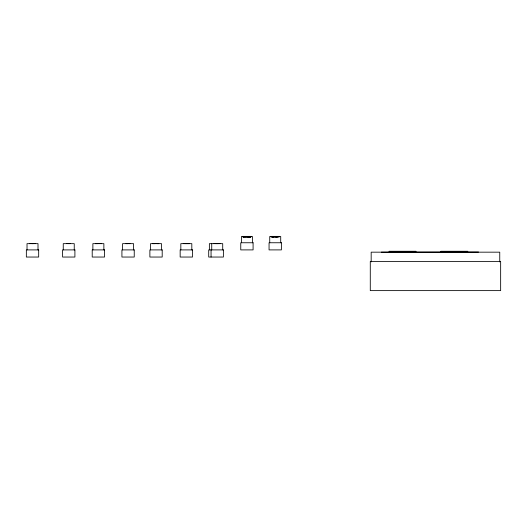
<?xml version="1.0" encoding="UTF-8"?>
<svg xmlns="http://www.w3.org/2000/svg" width="527" height="527" viewBox="0 0 527 527"><rect width="100%" height="100%" fill="white"/><g stroke="black" fill="none" stroke-linecap="round" stroke-linejoin="round"><path stroke-width="0.79" d="M242.756 236.379L250.924 236.379L250.859 237.005M242.756 236.63L246.847 236.63M247.209 236.63L248.869 236.63M249.297 236.63L250.924 236.63M271.062 236.63L273.118 236.63M273.223 236.63L275.12 236.63M275.516 236.63L277.143 236.63M277.538 236.63L279.172 236.63M31.33 243.527L29.571 243.652M33.715 243.527L35.658 243.527M66.731 243.527L68.411 243.652M70.578 243.527L68.932 243.652M99.432 243.527L97.535 243.652M99.801 243.527L101.421 243.652M128.147 243.527L129.985 243.652M154.885 243.527L156.829 243.527M183.205 243.527L184.951 243.652M213.982 243.527L215.938 243.652M220.016 243.527L218.362 243.652M478.549 252.044L381.311 252.169M499.754 261.912L499.754 252.169L371.173 252.169L371.173 261.912M467.719 252.169L467.719 251.274L440.928 251.274L440.928 252.169M415.928 252.169L415.928 251.274L389.143 251.274L389.143 252.169M280.713 242.756L280.713 236.504L269.732 236.504L269.732 242.756M279.172 237.005L279.172 236.379L271.062 236.379L271.062 237.005M278.269 236.379L278.269 237.005M278.131 236.379L278.131 237.005M277.92 236.379L277.92 237.005M277.538 236.379L277.538 237.005M277.228 236.379L277.228 237.005M277.097 236.379L277.143 237.005M277.018 236.379L276.971 237.005M276.642 236.379L276.642 237.005M276.635 236.379L276.635 237.005M276.234 236.379L276.234 237.005M276.194 237.005L276.115 236.379L276.069 237.005M275.575 236.379L275.575 237.005M275.516 236.379L275.516 237.005M275.239 236.379L275.239 237.005M275.12 236.379L275.12 237.005M274.672 236.379L274.672 237.005M274.56 236.379L274.56 237.005M274.211 236.379L274.211 237.005M273.836 236.379L273.836 237.005M273.651 236.379L273.651 237.005M273.276 236.379L273.276 237.005M273.223 236.379L273.223 237.005M273.118 236.379L273.118 237.005M272.933 236.379L272.933 237.005M272.597 236.379L272.597 237.005M272.4 236.379L272.4 237.005M272.321 236.379L272.321 237.005M272.084 236.379L272.084 237.005M271.833 236.379L271.833 237.005M271.583 236.379L271.583 237.005M252.413 242.756L252.413 236.504L241.432 236.504L241.432 242.756M250.773 236.379L250.773 237.005M250.404 236.379L250.47 237.005M250.332 236.379L250.332 237.005M250.167 236.379L250.075 237.005L250.009 236.379M249.93 236.379L249.93 237.005M249.541 236.379L249.541 237.005M249.409 236.379L249.409 237.005M249.08 236.379L249.08 237.005M248.869 237.005L248.869 236.379L248.79 237.005M248.665 236.379L248.665 237.005M248.619 236.379L248.619 237.005M248.448 236.379L248.448 237.005M247.986 236.379L247.986 237.005M247.268 236.379L247.268 237.005M247.209 236.379L247.209 237.005M246.985 236.379L246.985 237.005M246.847 236.379L246.847 237.005M246.359 236.379L246.359 237.005M246.287 236.379L246.287 237.005M245.964 236.379L245.964 237.005M245.562 236.379L245.529 237.005M245.404 236.379L245.404 237.005M245.226 236.379L245.226 237.005M244.917 236.379L245.002 237.005M244.844 236.379L244.844 237.005M244.68 236.379L244.68 237.005M244.291 236.379L244.324 237.005M244.067 236.379L244.126 237.005M243.81 236.379L243.81 237.005M243.777 236.379L243.777 237.005M243.52 236.379L243.52 237.005M243.441 236.379L243.441 237.005M243.316 236.379L243.276 237.005M242.789 236.379L242.789 237.005M222.71 249.903L222.71 243.652L209.377 243.652L209.377 249.903M217.842 243.652L216.162 243.652M211.729 243.652L211.729 249.903M211.057 249.903L211.057 257.044M191.815 249.903L191.815 243.652L180.833 243.652L180.833 249.903M189.331 243.652L187.283 243.652M187.177 243.652L185.234 243.652M161.532 249.903L161.532 243.652L150.551 243.652L150.551 249.903M158.858 243.652L157.053 243.652M154.78 243.652L152.725 243.652M133.568 249.903L133.568 243.652L122.587 243.652L122.587 249.903M127.949 243.652L126.006 243.652M103.865 249.903L103.865 243.652L92.877 243.652L92.877 249.903M97.343 243.652L95.4 243.652M74.241 249.903L74.241 243.652L63.253 243.652L63.253 249.903M38.003 249.903L38.003 243.652L27.022 243.652L27.022 249.903M33.379 243.652L31.798 243.652M253.085 242.756L240.76 242.756L240.76 249.903L253.085 249.903L253.085 242.756M281.385 242.756L269.06 242.756L269.06 249.903L281.385 249.903L281.385 242.756M38.675 249.903L26.35 249.903L26.35 257.044L38.675 257.044L38.675 249.903M74.906 249.903L62.588 249.903L62.588 257.044L74.906 257.044L74.906 249.903M104.53 249.903L92.212 249.903L92.212 257.044L104.53 257.044L104.53 249.903M134.24 249.903L121.921 249.903L121.921 257.044L134.24 257.044L134.24 249.903M162.197 249.903L149.879 249.903L149.879 257.044L162.197 257.044L162.197 249.903M192.487 249.903L180.162 249.903L180.162 257.044L192.487 257.044L192.487 249.903M223.382 249.903L208.705 249.903L208.705 257.044L223.382 257.044L223.382 249.903M500.65 261.511L370.283 261.511L370.283 290.621L500.65 290.621L500.65 261.511M249.376 237.005L249.357 236.379L249.297 237.005M247.868 237.005L247.868 236.379L247.835 237.005"/></g></svg>
